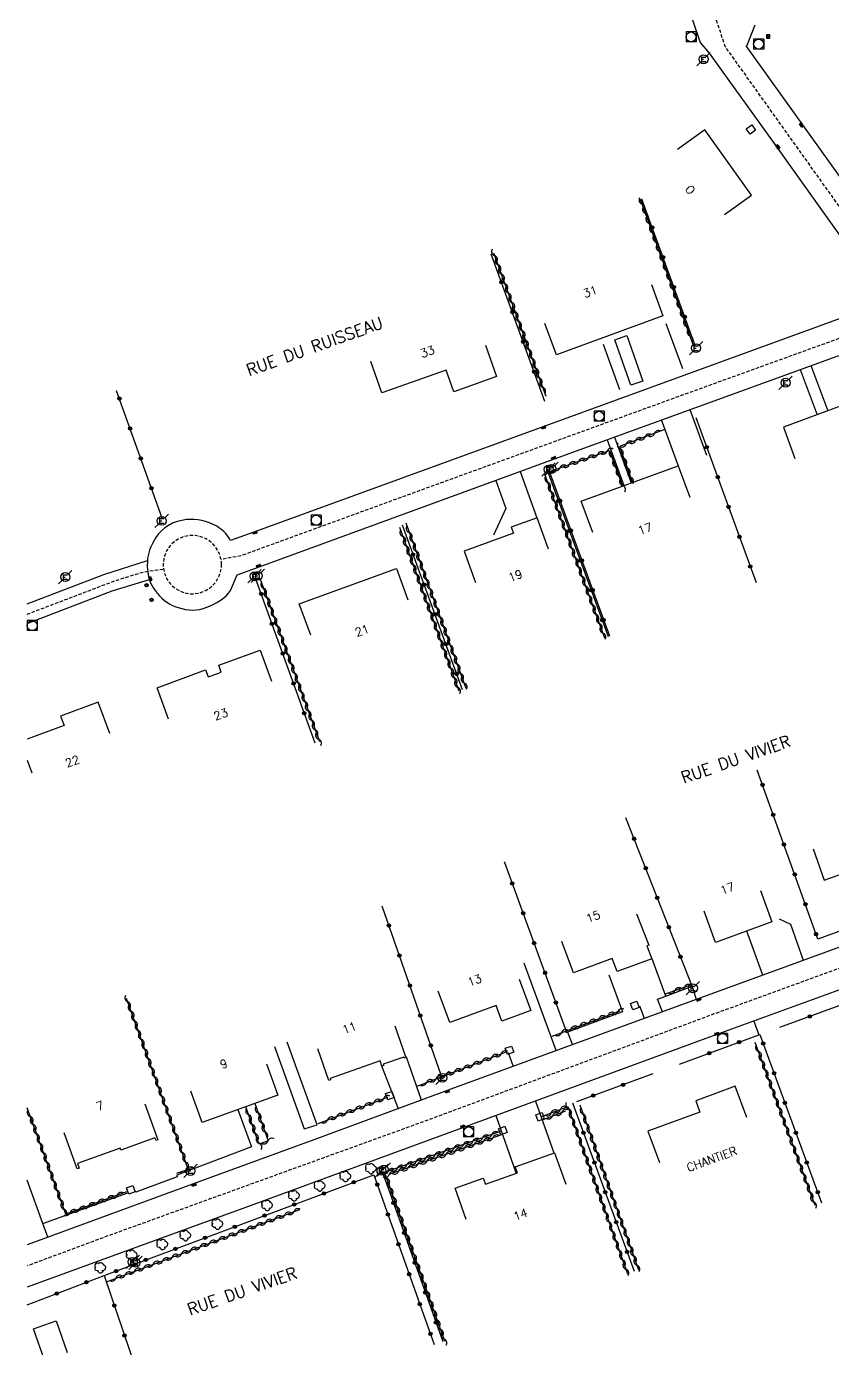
# Model space of a CAD drawing. Header units: millimetres. Extents: x 75999 to 76986, y 158000 to 158837.
# Drawn here: x 75999.9 to 76120.6, y 158438 to 158635.9 of the extents above; entities that cross this region are included whole.
import ezdxf
from ezdxf.enums import TextEntityAlignment as Align

# ---------------------------------------------------------------- set-up
doc = ezdxf.new("R2010")
doc.units = ezdxf.units.MM
doc.linetypes.add('DASHED', pattern=[0.75, 0.5, -0.25])
doc.layers.get('0').update_dxf_attribs({"linetype": 'CONTINUOUS'})
for name, color, linetype in [('W0001', 6, 'DASHED'), ('W0008', 7, 'CONTINUOUS'), ('W0100', 7, 'CONTINUOUS'), ('W0112', 1, 'DASHED'), ('W0300', 7, 'CONTINUOUS'), ('W0310', 3, 'CONTINUOUS'), ('W0322', 7, 'CONTINUOUS'), ('W0330', 7, 'CONTINUOUS'), ('W0400', 7, 'CONTINUOUS'), ('W0420', 7, 'CONTINUOUS'), ('W0471', 7, 'CONTINUOUS'), ('W0989', 7, 'CONTINUOUS'), ('W0991', 7, 'CONTINUOUS')]:
    doc.layers.add(name, color=color, linetype=linetype)
doc.styles.get("Standard").update_dxf_attribs({"font": 'romans.shx', "width": 0.85})

# ---------------------------------------------------------------- blocks, each defined once
blk = doc.blocks.new('T420')
for p, q in [((0.75, 0.75), (-0.75, 0.75)), ((-0.75, 0.75), (-0.75, -0.75)), ((0.75, 0.75), (0.75, -0.75)), ((0.75, -0.75), (-0.75, -0.75))]:
    blk.add_line(p, q)
blk.add_ellipse((0, 0), major_axis=(-0.53, 0.53), ratio=1, start_param=3.926991, end_param=10.210176)
blk = doc.blocks.new('T300')
for p, q in [((-0.8, 0.51), (-0.86, 0.34)), ((-0.86, 0.34), (-0.86, 0.17)), ((-0.86, 0.17), (-0.74, 0.06)), ((-0.69, 0.63), (-0.8, 0.51)), ((-0.8, -0.06), (-0.74, 0.06)), ((-0.74, 0.06), (-0.69, 0.11)), ((-0.57, 0.69), (-0.69, 0.63)), ((-0.46, 0.69), (-0.57, 0.69)), ((-0.29, 0.63), (-0.46, 0.69)), ((-0.29, 0.63), (-0.17, 0.74)), ((-0.23, 0.57), (-0.29, 0.63)), ((-0.17, 0.74), (-0.06, 0.8)), ((-0.06, 0.8), (0.06, 0.8)), ((0.06, 0.8), (0.23, 0.74)), ((0.23, 0.74), (0.34, 0.63)), ((0.34, 0.63), (0.4, 0.51)), ((0.46, 0.46), (0.34, 0.46)), ((0.4, 0.51), (0.4, 0.46)), ((0.57, 0.4), (0.46, 0.46)), ((0.57, 0.4), (0.69, 0.29)), ((0.69, 0.29), (0.74, 0.17)), ((0.74, 0.06), (0.69, -0.17)), ((0.74, 0.17), (0.74, 0.06)), ((-0.8, -0.17), (-0.8, -0.06)), ((-0.8, -0.23), (-0.8, -0.17)), ((-0.74, -0.34), (-0.8, -0.23)), ((-0.69, -0.4), (-0.74, -0.34)), ((-0.51, -0.46), (-0.69, -0.4)), ((-0.4, -0.46), (-0.51, -0.46)), ((-0.4, -0.46), (-0.34, -0.46)), ((-0.34, -0.46), (-0.34, -0.4)), ((-0.34, -0.51), (-0.34, -0.46)), ((-0.29, -0.63), (-0.34, -0.51)), ((-0.17, -0.74), (-0.29, -0.63)), ((-0.06, -0.8), (-0.17, -0.74)), ((0.06, -0.8), (-0.06, -0.8)), ((0.17, -0.74), (0.06, -0.8)), ((0.23, -0.69), (0.17, -0.74)), ((0.29, -0.46), (0.23, -0.46)), ((0.29, -0.63), (0.23, -0.69)), ((0.46, -0.4), (0.29, -0.46)), ((0.34, -0.51), (0.29, -0.63)), ((0.34, -0.51), (0.34, -0.46)), ((0.57, -0.34), (0.46, -0.4)), ((0.63, -0.29), (0.57, -0.34)), ((0.69, -0.17), (0.63, -0.29))]:
    blk.add_line(p, q)
blk = doc.blocks.new('T400')
for p, q in [((-0.15, 0.3), (0.15, 0.3)), ((-0.15, -0.25), (-0.15, 0.3)), ((-0.15, 0.15), (0.15, 0.15)), ((-0.15, 0), (0.15, 0)), ((0.15, 0.3), (0.15, -0.25)), ((-0.15, -0.15), (0.15, -0.15)), ((-0.15, -0.25), (-0.15, -0.3)), ((-0.15, -0.3), (0.15, -0.3)), ((0.15, -0.3), (0.15, -0.25))]:
    blk.add_line(p, q)
blk = doc.blocks.new('T471')
for p, q in [((-0.333334, 0.333334), (-0.333334, -0.333334)), ((-0.333334, 0.333334), (0.333334, 0.333334)), ((-0.333334, 0), (0, 0)), ((0.500001, 0.500001), (1.000002, 1.000002)), ((-0.500001, -0.500001), (-1.000002, -1.000002)), ((-0.333334, -0.333334), (0.333334, -0.333334))]:
    blk.add_line(p, q)
blk.add_ellipse((0, 0), major_axis=(0.471405, 0.471405), ratio=1, start_param=5.4977871438, end_param=11.780972451)
blk = doc.blocks.new('t112o')
at = {"color": 0, "linetype": 'Continuous'}
for p, q in [((-0.5, 0.5), (0.5, 0.5)), ((-0.5, -0.5), (-0.5, 0.5)), ((0.5, 0.5), (0.5, -0.5)), ((0.5, -0.5), (-0.5, -0.5))]:
    blk.add_line(p, q, dxfattribs=at)
blk = doc.blocks.new('t330o')
at = {"color": 0, "linetype": 'Continuous'}
for p, q in [((0.25, -0.25), (-0.25, 0.25)), ((-0.25, -0.25), (0.25, 0.25)), ((-0.25, 0.25), (-0.25, -0.25)), ((0.25, 0.25), (-0.25, 0.25)), ((0.25, -0.25), (0.25, 0.25)), ((-0.25, -0.25), (0.25, -0.25)), ((-0.25, -0.25), (-0.25, -0.25))]:
    blk.add_line(p, q, dxfattribs=at)
blk = doc.blocks.new('t322o')
at = {"color": 0, "linetype": 'Continuous'}
for radius in [0.25, 0.15]:
    blk.add_circle((0, 0), radius, dxfattribs=at)
blk = doc.blocks.new('t310o')
at = {"color": 0, "linetype": 'Continuous'}
for centre, start, end in [((-0.5, 0.38), 216.8699, 323.1304), ((0.5, -0.37), 36.8699, 143.1303)]:
    blk.add_arc(centre, 0.625, start, end, dxfattribs=at)

msp = doc.modelspace()

# ---------------------------------------------------------------- linework, layer by layer
at = {"layer": 'W0001', "flags": 128}
for points in [[(76528.44, 158169.5), (76523.89, 158189.99), (76523.26, 158195.02), (76522.3, 158199.46), (76521.45, 158202.2), (76520.42, 158205.21), (76519.16, 158208.08), (76517.81, 158210.69), (76515.97, 158213.38), (76513.27, 158216.53), (76506.66, 158222.95), (76493.11, 158235.84), (76484.21, 158244.65), (76472.57, 158255.47), (76457.85, 158268.76), (76444.45, 158280.8), (76439.51, 158284.89), (76436.05, 158287.4), (76431.82, 158289.47), (76428.05, 158290.91), (76424.41, 158292.08), (76420.14, 158292.84), (76416.23, 158293.33), (76412.9, 158293.65), (76409.84, 158293.69), (76405.93, 158293.29), (76402.07, 158292.66), (76396.67, 158291.22), (76388.61, 158288.9), (76380.64, 158286.43), (76371.46, 158283.59), (76363.81, 158281.5), (76356.03, 158279.59), (76349.09, 158278.14), (76342.56, 158276.89), (76335.48, 158275.72), (76327.75, 158274.65), (76322.55, 158274.09), (76318.54, 158273.99), (76314.81, 158274.37), (76310.85, 158275.16), (76307.36, 158276.51), (76303.68, 158278.79), (76300.32, 158281.82), (76297.57, 158284.89), (76295.15, 158288.43), (76292.82, 158292.02), (76290.21, 158296.95), (76282.59, 158311.01), (76274.21, 158327.35), (76261.8, 158351.28), (76251.35, 158371.95), (76249.25, 158375.96), (76247.3, 158379.5), (76245.15, 158382.62), (76242.59, 158386.21), (76239.75, 158389.74), (76236.76, 158393.01), (76222.85, 158406.08), (76223.71, 158410.22), (76224.72, 158414.27), (76229.19, 158424.11), (76235.25, 158438.15), (76237.86, 158444.82), (76236.01, 158450.04), (76232.69, 158454.96), (76227.26, 158462.45), (76215.68, 158478.79), (76193.57, 158509.78), (76175.93, 158534.62), (76173.11, 158537.44), (76170.83, 158540.13), (76166.92, 158545.6), (76133.83, 158591.92), (76104.56, 158632.94), (76098.5, 158651.21), (76088.8, 158680.02)], [(76132.86, 158593.27), (76097.76, 158580.58), (76060.43, 158567.02), (76032, 158556.66), (76029.04, 158556.13)], [(76000, 158547.92), (76012.97, 158552.87), (76017.44, 158554.26), (76020.43, 158554.7)], [(76185.55, 158521.07), (76176.11, 158514.76), (76157.29, 158507.89), (76102.78, 158488.01), (76059.53, 158471.98), (76012.21, 158454.86), (76000, 158450.33)]]:
    msp.add_lwpolyline(points, dxfattribs=at)
msp.add_lwpolyline([(76029.11, 158555.35), (76029.09, 158555.78), (76029.03, 158556.2), (76028.92, 158556.62), (76028.78, 158557.02), (76028.59, 158557.41), (76028.37, 158557.77), (76028.12, 158558.12), (76027.83, 158558.44), (76027.51, 158558.72), (76027.17, 158558.98), (76026.8, 158559.2), (76026.41, 158559.38), (76026.01, 158559.53), (76025.6, 158559.63), (76025.17, 158559.69), (76024.74, 158559.71), (76024.32, 158559.69), (76023.89, 158559.63), (76023.48, 158559.53), (76023.07, 158559.38), (76022.69, 158559.2), (76022.32, 158558.98), (76021.97, 158558.72), (76021.66, 158558.44), (76021.37, 158558.12), (76021.11, 158557.77), (76020.89, 158557.41), (76020.71, 158557.02), (76020.57, 158556.62), (76020.46, 158556.2), (76020.4, 158555.78), (76020.38, 158555.35), (76020.4, 158554.92), (76020.46, 158554.5), (76020.57, 158554.08), (76020.71, 158553.68), (76020.89, 158553.29), (76021.11, 158552.92), (76021.37, 158552.58), (76021.66, 158552.26), (76021.97, 158551.97), (76022.32, 158551.72), (76022.69, 158551.5), (76023.07, 158551.32), (76023.48, 158551.17), (76023.89, 158551.07), (76024.32, 158551), (76024.74, 158550.98), (76025.17, 158551), (76025.6, 158551.07), (76026.01, 158551.17), (76026.41, 158551.32), (76026.8, 158551.5), (76027.17, 158551.72), (76027.51, 158551.97), (76027.83, 158552.26), (76028.12, 158552.58), (76028.37, 158552.92), (76028.59, 158553.29), (76028.78, 158553.68), (76028.92, 158554.08), (76029.03, 158554.5), (76029.09, 158554.92), (76029.11, 158555.35)], close=True, dxfattribs=at)
at = {"layer": 'W0008', "flags": 128}
for points in [[(76095.78, 158648.46), (76100.8, 158633.55), (76102.17, 158631.95), (76111.64, 158618.75), (76128.79, 158594.75), (76078.07, 158576.29), (76078.07, 158576.29), (76034.51, 158560.41), (76030.48, 158558.98), (76030.25, 158559.33), (76030, 158559.67), (76029.74, 158559.99), (76029.45, 158560.29), (76029.21, 158560.52), (76028.95, 158560.73), (76028.68, 158560.93), (76028.4, 158561.1), (76027.86, 158561.37), (76027.31, 158561.61), (76026.73, 158561.8), (76026.15, 158561.95), (76025.58, 158562.05), (76025.01, 158562.11), (76024.44, 158562.12), (76023.87, 158562.08), (76023.16, 158561.97), (76022.46, 158561.79), (76021.79, 158561.53), (76021.15, 158561.2), (76020.61, 158560.85), (76020.11, 158560.43), (76019.67, 158559.95), (76019.29, 158559.43), (76019.01, 158558.97), (76018.76, 158558.49), (76018.53, 158558), (76018.33, 158557.5), (76018.21, 158557.11), (76018.11, 158556.72), (76018.05, 158556.32), (76018.01, 158555.91), (76018, 158555.09), (76018.07, 158554.27), (76018.19, 158553.58), (76018.39, 158552.91), (76018.54, 158552.53), (76018.72, 158552.16), (76018.92, 158551.81), (76019.16, 158551.47), (76019.48, 158551.07), (76019.82, 158550.69), (76020.19, 158550.32), (76020.57, 158549.98), (76020.93, 158549.72), (76021.3, 158549.48), (76021.69, 158549.27), (76022.1, 158549.09), (76022.63, 158548.91), (76023.16, 158548.76), (76023.71, 158548.65), (76024.26, 158548.57), (76024.8, 158548.55), (76025.33, 158548.57), (76025.85, 158548.65), (76026.37, 158548.78), (76027.07, 158549.02), (76027.76, 158549.32), (76028.42, 158549.66), (76029.06, 158550.05), (76029.46, 158550.35), (76029.84, 158550.7), (76030.17, 158551.08), (76030.46, 158551.49), (76031.44, 158553.83), (76036, 158555.47), (76079.53, 158571.37), (76131.89, 158590.42)], [(76107.66, 158633.04), (76116.63, 158620.53), (76133.99, 158596.27), (76151.88, 158571.23), (76167.15, 158549.83), (76172.92, 158541.77), (76173.5, 158541), (76173.99, 158540.39), (76174.42, 158539.9), (76174.98, 158539.35), (76175.59, 158538.78), (76175.83, 158538.56), (76178.39, 158536.34), (76192.23, 158517.03), (76216.38, 158483.17)], [(76095.69, 158591.46), (76098.14, 158584.73)], [(76086.29, 158588.38), (76088.71, 158581.59)], [(76115.8, 158584.57), (76118.31, 158577.77)], [(76117.4, 158585.16), (76119.91, 158578.36)], [(76099.28, 158578.56), (76101.78, 158571.72)], [(76094.99, 158577.06), (76097.51, 158570.16)], [(76086.89, 158574.05), (76089.39, 158567.19)], [(76087.96, 158574.44), (76090.47, 158567.58)], [(76070.21, 158567.94), (76071.72, 158563.75), (76069.86, 158559.74)], [(76073.83, 158569.29), (76076.36, 158562.34)], [(76000, 158549.48), (76011.5, 158553.88), (76018.02, 158555.94)], [(76000, 158546.54), (76012.72, 158551.4), (76018.34, 158553.1)], [(76133.87, 158502.52), (76100.2, 158490.24), (76064.41, 158477.13), (76043.51, 158469.4), (76026.25, 158463.1), (76000, 158453.51)], [(76112.65, 158502.32), (76114.33, 158501.51), (76116.25, 158496.09)], [(76110.21, 158493.89), (76107.79, 158500.48)], [(76079.26, 158482.57), (76074.45, 158495.67)], [(76095.67, 158490.74), (76093.61, 158496.33)], [(76127.46, 158493.75), (76101.67, 158484.36), (76064.28, 158470.68), (76033.38, 158459.34), (76001.52, 158447.7), (76000, 158447.13)], [(76087.12, 158493.94), (76089.17, 158488.39), (76080.95, 158485.33), (76081.67, 158483.42)], [(76095.16, 158488.37), (76094.41, 158490.28), (76095.67, 158490.74), (76099.6, 158492.2), (76100.2, 158490.24)], [(76091.72, 158489.3), (76092.44, 158487.44)], [(76108.87, 158486.98), (76109.62, 158484.94)], [(76037.05, 158483.17), (76041.51, 158470.86), (76043.43, 158471.47), (76038.94, 158483.85)], [(76059.06, 158475.16), (76056.81, 158481.58)], [(76072.06, 158482.28), (76072.79, 158480.2)], [(76055.6, 158473.87), (76053.15, 158480.23)], [(76076.14, 158475.02), (76078.91, 158467.25)], [(76031.56, 158473.73), (76033.58, 158468.18), (76022.4, 158463.91), (76022.46, 158463.66), (76016.28, 158461.36), (76016.15, 158461.64)], [(76070.18, 158472.83), (76073.25, 158464.19)], [(76002.37, 158456.68), (76000, 158463.17)], [(76003.1, 158454.63), (76002.37, 158456.68), (76015.09, 158461.25)]]:
    msp.add_lwpolyline(points, dxfattribs=at)
msp.add_lwpolyline([(76107.75, 158632.9), (76109.06, 158636.17, -0.033223)], format="xyb", dxfattribs=at)
msp.add_lwpolyline([(76089.83, 158589.64), (76092.24, 158582.84), (76090.42, 158582.2), (76088.01, 158589)], close=True, dxfattribs=at)
at = {"layer": 'W0100', "flags": 128}
for points in [[(76104.44, 158607.76), (76108.5, 158610.68), (76101.49, 158620.44), (76097.43, 158617.53)], [(76093.52, 158597.29), (76095.23, 158592.59), (76079.28, 158586.77), (76077.56, 158591.47)], [(76068.64, 158588.22), (76070.32, 158583.52), (76063.92, 158581.23), (76062.76, 158584.49), (76053.15, 158581.05), (76051.46, 158585.76)], [(76127.52, 158571.98), (76132.22, 158573.71), (76129.23, 158581.8), (76113.27, 158575.91), (76115, 158571.22)], [(76084.71, 158560.16), (76082.99, 158564.85), (76097.53, 158570.16), (76099.24, 158565.47)], [(76078.09, 158557.65), (76076.38, 158562.35), (76072.52, 158560.94), (76072.52, 158560.94), (76072.84, 158560.05), (76065.44, 158557.35), (76067.15, 158552.65)], [(76042.47, 158544.79), (76040.76, 158549.49), (76055.32, 158554.78), (76057.03, 158550.08)], [(76021.19, 158532.21), (76019.47, 158536.9), (76026.73, 158539.57), (76027.11, 158538.52), (76028.54, 158539.04), (76029.08, 158539.24), (76028.69, 158540.28), (76034.89, 158542.56), (76036.62, 158537.87)], [(76012.37, 158530.05), (76010.64, 158534.75), (76005.02, 158532.67), (76005.54, 158531.27), (76000, 158529.22)], [(76000, 158526.06), (76000.71, 158524.15)], [(76117.71, 158512.79), (76119.4, 158508.09), (76123.81, 158509.67), (76130.68, 158512.14), (76128.99, 158516.84)], [(76109.83, 158506.56), (76111.55, 158501.86), (76103.11, 158498.77), (76101.39, 158503.46)], [(76091.27, 158503.03), (76093.1, 158498.37), (76092.82, 158498.26), (76093.56, 158496.31), (76088.39, 158494.4), (76087.64, 158496.36), (76081.83, 158494.23), (76080.11, 158498.92)], [(76073.7, 158493.27), (76075.43, 158488.57), (76071.12, 158486.99), (76070.25, 158489.33), (76063.31, 158486.77), (76061.58, 158491.47)], [(76055.07, 158486.27), (76056.72, 158481.55), (76056.45, 158481.46), (76056.45, 158481.46), (76056.4, 158481.58), (76053.35, 158480.52), (76053.35, 158480.52), (76053.42, 158480.32), (76053.15, 158480.23), (76053.15, 158480.23), (76052.87, 158481.03), (76045.38, 158478.41), (76045.46, 158478.2), (76045.46, 158478.2), (76045.18, 158478.11), (76043.53, 158482.83)], [(76035.83, 158480.6), (76037.53, 158475.9), (76026.22, 158471.79), (76024.52, 158476.49)], [(76107.78, 158472.54), (76106.06, 158477.24), (76100.14, 158475.07), (76100.14, 158475.07), (76100.76, 158473.37), (76092.98, 158470.52), (76094.7, 158465.83)], [(76017.63, 158474.62), (76019.59, 158469.23), (76019.31, 158469.12), (76019.14, 158469.53), (76014.01, 158467.68), (76013.91, 158467.96), (76013.91, 158467.96), (76007.55, 158465.66), (76007.8, 158464.96), (76007.79, 158464.95), (76007.5, 158464.85), (76005.55, 158470.25)], [(76065.78, 158457.27), (76064.1, 158461.98), (76068.31, 158463.48), (76068.31, 158463.48), (76068.64, 158462.55), (76073.45, 158464.26), (76073.1, 158465.18), (76078.99, 158467.28), (76080.67, 158462.57)], [(76002.58, 158436.2), (76000.96, 158440.93), (76004.37, 158442.09), (76005.98, 158437.36)]]:
    msp.add_lwpolyline(points, dxfattribs=at)
at = {"layer": 'W0310', "flags": 128}
for points in [[(76099.81, 158588.18), (76091.85, 158610.01)], [(76077.73, 158580.51), (76069.9, 158602)], [(76095.35, 158575.51), (76088.71, 158573.03), (76090.67, 158567.66)], [(76078.38, 158569.32), (76087.24, 158572.45), (76089.19, 158567.12)], [(76077.46, 158569.06), (76086.48, 158544.38)], [(76055.75, 158560.96), (76064.67, 158536.46)], [(76056.71, 158561.58), (76065.73, 158536.84)], [(76034.92, 158553.18), (76043.77, 158528.85)], [(76095.62, 158491.06), (76099.43, 158492.4)], [(76022.4, 158464.21), (76024.14, 158464.8), (76014.89, 158490.36)], [(76078.62, 158484.74), (76088.81, 158488.52)], [(76109.02, 158483.86), (76117.97, 158459.42)], [(76058.41, 158477.25), (76071.88, 158482.42)], [(76043.58, 158471.65), (76054.01, 158475.61)], [(76014.88, 158461.43), (76005.77, 158458.07), (76000, 158474.01)], [(76034.08, 158474.64), (76036.11, 158469.05), (76034.77, 158468.58), (76032.75, 158474.16)], [(76077.11, 158472.71), (76080.98, 158474.2), (76089.91, 158449.15)], [(76077.29, 158472.25), (76080.69, 158473.55)], [(76082.76, 158474.45), (76091.56, 158449.76)], [(76071.02, 158470.5), (76053.54, 158464.31), (76062.51, 158439.12)], [(76071.19, 158470.03), (76054.18, 158464.01), (76054.18, 158464.01)], [(76011.87, 158447.96), (76040.86, 158458.78)]]:
    msp.add_lwpolyline(points, dxfattribs=at)
at = {"layer": 'W0322', "flags": 128}
for points in [[(76100.13, 158587.99), (76092.07, 158610.09)], [(76077.56, 158579.77), (76069.51, 158601.86)], [(76020.22, 158562.32), (76013.4, 158581.39)], [(76100.17, 158577.38), (76109.2, 158552.65)], [(76077.96, 158569.35), (76087.01, 158544.58)], [(76078.2, 158569.36), (76087.22, 158544.66)], [(76056.19, 158561.3), (76065.17, 158536.64)], [(76043.13, 158528.62), (76034.2, 158553.34)], [(76124.76, 158506.94), (76126.35, 158502.15), (76118.44, 158499.27), (76109.36, 158524.56)], [(76099.6, 158492.2), (76089.68, 158517.44)], [(76080.84, 158485.3), (76071.48, 158510.85)], [(76062.03, 158478.87), (76053.17, 158504.22)], [(76112.76, 158486.07), (76128.48, 158491.8), (76137.63, 158466.62)], [(76097.73, 158480.54), (76109.76, 158484.99), (76118.98, 158459.8)], [(76093.73, 158479.09), (76082.29, 158474.91)], [(76081.7, 158474.74), (76090.91, 158449.56)], [(76000, 158444.5), (76011.52, 158448.89), (76051.92, 158463.97), (76060.97, 158438.56)], [(76053.27, 158464.24), (76062.24, 158439.02)], [(76011.52, 158448.89), (76020.14, 158423.61)]]:
    msp.add_lwpolyline(points, dxfattribs=at)

# ---------------------------------------------------------------- block references
at = {"layer": 'W0112'}
for p, rotation in [((76108.42, 158620.52), 126.1009920877246), ((76091.02, 158489.31), 20.5379075260802), ((76072.26, 158482.62), 19.7856872241819), ((76054.32, 158475.83), 19.47405077071248), ((76076.82, 158472.64), 199.900668010321), ((76071.25, 158470.6), 202.0117605313735), ((76015.52, 158461.72), 19.94548337290238)]:
    msp.add_blockref('t112o', p, dxfattribs=dict(at, rotation=rotation))
at = {"layer": 'W0300'}
for p in [(76051.52, 158464.89), (76043.85, 158462.29), (76047.68, 158463.71), (76040, 158460.82), (76035.98, 158459.38), (76028.53, 158456.56), (76023.72, 158454.86), (76020.28, 158453.54), (76015.7, 158451.92), (76010.98, 158450.04)]:
    msp.add_blockref('T300', p, dxfattribs=at)
at = {"layer": 'W0310'}
for p, rotation in [((76092.1, 158609.32), 110.0370873517048), ((76092.62, 158607.91), 110.0370873517048), ((76093.13, 158606.5), 110.0370873517048), ((76093.64, 158605.09), 110.0370873517048), ((76094.16, 158603.68), 110.0370873517048), ((76070.02, 158601.65), 110.0370873517044), ((76094.67, 158602.27), 110.0370873517048), ((76095.19, 158600.86), 110.0370873517048), ((76070.54, 158600.24), 110.0370873517044), ((76071.05, 158598.83), 110.0370873517044), ((76095.7, 158599.45), 110.0370873517048), ((76071.57, 158597.42), 110.0370873517044), ((76096.21, 158598.04), 110.0370873517048), ((76096.73, 158596.63), 110.0370873517048), ((76072.08, 158596.02), 110.0370873517044), ((76072.59, 158594.61), 110.0370873517044), ((76097.24, 158595.22), 110.0370873517048), ((76073.11, 158593.2), 110.0370873517044), ((76097.76, 158593.82), 110.0370873517048), ((76073.62, 158591.79), 110.0370873517044), ((76098.27, 158592.41), 110.0370873517048), ((76098.78, 158591), 110.0370873517048), ((76074.14, 158590.38), 110.0370873517044), ((76074.65, 158588.97), 110.0370873517044), ((76099.3, 158589.59), 110.0370873517048), ((76075.16, 158587.56), 110.0370873517044), ((76075.68, 158586.15), 110.0370873517044), ((76076.19, 158584.74), 110.0370873517044), ((76076.71, 158583.33), 110.0370873517044), ((76077.22, 158581.92), 110.0370873517044), ((76089.73, 158573.41), 200.4511604334748), ((76091.14, 158573.94), 200.4511604334748), ((76092.54, 158574.46), 200.4511604334748), ((76093.95, 158574.98), 200.4511604334748), ((76084.04, 158571.32), 19.44723000283447), ((76085.45, 158571.82), 19.44723000283447), ((76086.86, 158572.32), 19.44723000283447), ((76087.62, 158571.41), 290.0738867751608), ((76088.85, 158572.65), 290.0738867751871), ((76089.37, 158571.24), 290.0738867751871), ((76079.79, 158569.82), 19.44723000283447), ((76081.21, 158570.32), 19.44723000283447), ((76082.62, 158570.82), 19.44723000283447), ((76088.13, 158570), 290.0738867751608), ((76089.88, 158569.83), 290.0738867751871), ((76077.97, 158567.65), 290.0738867752083), ((76088.65, 158568.59), 290.0738867751608), ((76089.16, 158567.18), 290.0738867751608), ((76090.4, 158568.42), 290.0738867751871), ((76078.49, 158566.24), 290.0738867752083), ((76079, 158564.83), 290.0738867752083), ((76079.52, 158563.42), 290.0738867752083), ((76080.03, 158562.02), 290.0738867752083), ((76056.26, 158559.55), 290.0152401642446), ((76057.23, 158560.17), 290.015240164238), ((76080.55, 158560.61), 290.0738867752083), ((76081.06, 158559.2), 290.0738867752083), ((76056.77, 158558.14), 290.0152401642446), ((76057.74, 158558.76), 290.015240164238), ((76058.25, 158557.35), 290.015240164238), ((76081.58, 158557.79), 290.0738867752083), ((76057.29, 158556.73), 290.0152401642446), ((76057.8, 158555.32), 290.0152401642446), ((76058.77, 158555.94), 290.015240164238), ((76082.09, 158556.38), 290.0738867752083), ((76082.61, 158554.97), 290.0738867752083), ((76058.31, 158553.91), 290.0152401642446), ((76059.28, 158554.53), 290.015240164238), ((76059.79, 158553.12), 290.015240164238), ((76083.12, 158553.56), 290.0738867752083), ((76035.43, 158551.77), 289.9838062891511), ((76058.83, 158552.5), 290.0152401642446), ((76059.34, 158551.09), 290.0152401642446), ((76060.31, 158551.71), 290.015240164238), ((76083.64, 158552.15), 290.0738867752083), ((76035.95, 158550.36), 289.9838062891511), ((76059.85, 158549.69), 290.0152401642446), ((76060.82, 158550.3), 290.015240164238), ((76084.15, 158550.74), 290.0738867752083), ((76084.67, 158549.34), 290.0738867752083), ((76036.46, 158548.95), 289.9838062891511), ((76036.97, 158547.54), 289.9838062891511), ((76060.37, 158548.28), 290.0152401642446), ((76061.33, 158548.9), 290.015240164238), ((76061.85, 158547.49), 290.015240164238), ((76085.18, 158547.93), 290.0738867752083), ((76037.48, 158546.13), 289.9838062891511), ((76060.88, 158546.87), 290.0152401642446), ((76061.39, 158545.46), 290.0152401642446), ((76062.36, 158546.08), 290.015240164238), ((76085.7, 158546.52), 290.0738867752083), ((76086.21, 158545.11), 290.0738867752083), ((76038, 158544.72), 289.9838062891511), ((76038.51, 158543.31), 289.9838062891511), ((76061.91, 158544.05), 290.0152401642446), ((76062.87, 158544.67), 290.015240164238), ((76063.39, 158543.26), 290.015240164238), ((76039.02, 158541.9), 289.9838062891511), ((76062.42, 158542.64), 290.0152401642446), ((76062.93, 158541.23), 290.0152401642446), ((76063.9, 158541.85), 290.015240164238), ((76039.54, 158540.49), 289.9838062891511), ((76063.45, 158539.82), 290.0152401642446), ((76064.41, 158540.44), 290.015240164238), ((76040.05, 158539.08), 289.9838062891511), ((76040.56, 158537.67), 289.9838062891511), ((76063.96, 158538.41), 290.0152401642446), ((76064.93, 158539.03), 290.015240164238), ((76065.44, 158537.62), 290.015240164238), ((76041.07, 158536.26), 289.9838062891511), ((76064.47, 158537), 290.0152401642446), ((76041.59, 158534.85), 289.9838062891511), ((76042.1, 158533.44), 289.9838062891511), ((76042.61, 158532.03), 289.9838062891511), ((76043.12, 158530.62), 289.9838062891511), ((76043.64, 158529.21), 289.9838062891511), ((76015.07, 158489.87), 109.9003617410583), ((76097.03, 158491.55), 19.3184938401537), ((76098.45, 158492.05), 19.3184938401537), ((76015.58, 158488.45), 109.9003617410583), ((76088.46, 158488.4), 20.36494361667812), ((76016.09, 158487.04), 109.9003617410583), ((76082.84, 158486.31), 20.36494361667812), ((76084.24, 158486.83), 20.36494361667812), ((76085.65, 158487.35), 20.36494361667812), ((76087.06, 158487.87), 20.36494361667812), ((76016.6, 158485.63), 109.9003617410583), ((76017.11, 158484.22), 109.9003617410583), ((76080.03, 158485.26), 20.36494361667812), ((76081.43, 158485.79), 20.36494361667812), ((76017.62, 158482.81), 109.9003617410583), ((76109.54, 158482.45), 290.107818300635), ((76018.13, 158481.4), 109.9003617410583), ((76018.64, 158479.99), 109.9003617410583), ((76066.81, 158480.47), 21.0125165592577), ((76068.21, 158481.01), 21.0125165592577), ((76069.61, 158481.55), 21.0125165592577), ((76071.01, 158482.09), 21.0125165592577), ((76110.05, 158481.04), 290.107818300635), ((76019.16, 158478.58), 109.9003617410583), ((76061.21, 158478.32), 21.0125165592577), ((76062.61, 158478.86), 21.0125165592577), ((76064.01, 158479.4), 21.0125165592577), ((76065.41, 158479.93), 21.0125165592577), ((76110.57, 158479.63), 290.107818300635), ((76111.08, 158478.23), 290.107818300635), ((76019.67, 158477.17), 109.9003617410583), ((76059.81, 158477.78), 21.0125165592577), ((76111.6, 158476.82), 290.107818300635), ((76020.18, 158475.76), 109.9003617410583), ((76020.69, 158474.35), 109.9003617410583), ((76050.59, 158474.31), 20.76820224414861), ((76051.99, 158474.84), 20.76820224414861), ((76053.4, 158475.38), 20.76820224414861), ((76081.1, 158473.87), 289.6083563451137), ((76112.12, 158475.41), 290.107818300635), ((76112.63, 158474), 290.107818300635), ((76000.47, 158472.72), 109.9003617410528), ((76021.2, 158472.94), 109.9003617410583), ((76033.19, 158472.94), 109.936048722898), ((76034.59, 158473.23), 289.9360487228635), ((76035.1, 158471.82), 289.9360487228635), ((76046.38, 158472.72), 20.76820224414861), ((76047.79, 158473.25), 20.76820224414861), ((76049.19, 158473.78), 20.76820224414861), ((76078.51, 158473.25), 20.9357739356195), ((76078.69, 158472.78), 20.93577393558834), ((76079.91, 158473.79), 20.9357739356195), ((76080.09, 158473.32), 20.93577393558834), ((76081.6, 158472.46), 289.6083563451137), ((76083.26, 158473.04), 289.6083563451124), ((76113.15, 158472.59), 290.107818300635), ((76000.9, 158471.52), 109.9003617410528), ((76001.41, 158470.1), 109.9003617410528), ((76021.71, 158471.53), 109.9003617410583), ((76022.22, 158470.12), 109.9003617410583), ((76033.7, 158471.53), 109.936048722898), ((76034.21, 158470.12), 109.936048722898), ((76035.61, 158470.41), 289.9360487228635), ((76044.98, 158472.18), 20.76820224414861), ((76082.11, 158471.04), 289.6083563451137), ((76083.76, 158471.63), 289.6083563451124), ((76084.27, 158470.22), 289.6083563451124), ((76113.66, 158471.18), 290.107818300635), ((76001.93, 158468.69), 109.9003617410528), ((76022.73, 158468.71), 109.9003617410583), ((76034.73, 158468.71), 109.936048722898), ((76036.06, 158469.03), 199.2738180388721), ((76065.36, 158468.5), 199.4911947881416), ((76066.78, 158469), 199.4911947881416), ((76066.94, 158468.53), 199.4911947881015), ((76068.19, 158469.5), 199.4911947881416), ((76068.36, 158469.03), 199.4911947881015), ((76069.6, 158470), 199.4911947881416), ((76069.77, 158469.53), 199.4911947881015), ((76082.61, 158469.63), 289.6083563451137), ((76083.11, 158468.22), 289.6083563451137), ((76084.77, 158468.8), 289.6083563451124), ((76114.18, 158469.77), 290.107818300635), ((76114.69, 158468.37), 290.107818300635), ((76002.44, 158467.28), 109.9003617410528), ((76002.95, 158465.87), 109.9003617410528), ((76023.24, 158467.3), 109.9003617410583), ((76023.75, 158465.89), 109.9003617410583), ((76059.71, 158466.49), 199.4911947881416), ((76061.12, 158466.99), 199.4911947881416), ((76061.29, 158466.52), 199.4911947881015), ((76062.53, 158467.49), 199.4911947881416), ((76062.7, 158467.02), 199.4911947881015), ((76063.95, 158468), 199.4911947881416), ((76064.12, 158467.52), 199.4911947881015), ((76065.53, 158468.02), 199.4911947881015), ((76083.62, 158466.81), 289.6083563451137), ((76085.27, 158467.39), 289.6083563451124), ((76085.78, 158465.98), 289.6083563451124), ((76115.21, 158466.96), 290.107818300635), ((76003.46, 158464.46), 109.9003617410528), ((76023.82, 158464.69), 18.5918030731392), ((76054.05, 158464.49), 199.4911947881416), ((76055.46, 158464.99), 199.4911947881416), ((76055.63, 158464.52), 199.4911947881015), ((76056.88, 158465.49), 199.4911947881416), ((76057.05, 158465.02), 199.4911947881015), ((76058.29, 158465.99), 199.4911947881416), ((76058.46, 158465.52), 199.4911947881015), ((76059.87, 158466.02), 199.4911947881015), ((76084.12, 158465.39), 289.6083563451137), ((76084.63, 158463.98), 289.6083563451137), ((76086.28, 158464.56), 289.6083563451124), ((76115.73, 158465.55), 290.107818300635), ((76116.24, 158464.14), 290.107818300635), ((76003.97, 158463.05), 109.9003617410528), ((76054.22, 158464.02), 199.4911947881015), ((76053.86, 158463.41), 289.6083563451245), ((76054.36, 158462), 289.6083563451245), ((76085.13, 158462.57), 289.6083563451137), ((76086.78, 158463.15), 289.6083563451124), ((76116.76, 158462.73), 290.107818300635), ((76004.48, 158461.64), 109.9003617410528), ((76004.99, 158460.23), 109.9003617410528), ((76012.06, 158460.4), 200.2516207631878), ((76013.47, 158460.91), 200.2516207631878), ((76054.87, 158460.58), 289.6083563451245), ((76085.63, 158461.15), 289.6083563451137), ((76087.29, 158461.74), 289.6083563451124), ((76087.79, 158460.32), 289.6083563451124), ((76117.27, 158461.32), 290.107818300635), ((76005.5, 158458.82), 109.9003617410528), ((76007.84, 158458.84), 200.2516207631878), ((76009.25, 158459.36), 200.2516207631878), ((76010.65, 158459.88), 200.2516207631878), ((76039.97, 158458.45), 20.46659953722548), ((76055.37, 158459.17), 289.6083563451245), ((76086.14, 158459.74), 289.6083563451137), ((76086.64, 158458.33), 289.6083563451137), ((76088.29, 158458.91), 289.6083563451124), ((76117.79, 158459.91), 290.107818300635), ((76006.43, 158458.32), 200.2516207631878), ((76035.76, 158456.87), 20.46659953722548), ((76037.16, 158457.4), 20.46659953722548), ((76038.57, 158457.92), 20.46659953722548), ((76055.87, 158457.76), 289.6083563451245), ((76056.38, 158456.34), 289.6083563451245), ((76087.14, 158456.91), 289.6083563451137), ((76088.8, 158457.5), 289.6083563451124), ((76089.3, 158456.09), 289.6083563451124), ((76030.14, 158454.77), 20.46659953722548), ((76031.54, 158455.3), 20.46659953722548), ((76032.95, 158455.82), 20.46659953722548), ((76034.35, 158456.35), 20.46659953722548), ((76056.88, 158454.93), 289.6083563451245), ((76087.65, 158455.5), 289.6083563451137), ((76088.15, 158454.09), 289.6083563451137), ((76089.8, 158454.67), 289.6083563451124), ((76024.52, 158452.68), 20.46659953722548), ((76025.92, 158453.2), 20.46659953722548), ((76027.33, 158453.72), 20.46659953722548), ((76028.73, 158454.25), 20.46659953722548), ((76057.38, 158453.52), 289.6083563451245), ((76057.89, 158452.1), 289.6083563451245), ((76088.65, 158452.67), 289.6083563451137), ((76090.31, 158453.26), 289.6083563451124), ((76018.89, 158450.58), 20.46659953722548), ((76020.3, 158451.1), 20.46659953722548), ((76021.71, 158451.63), 20.46659953722548), ((76023.11, 158452.15), 20.46659953722548), ((76058.39, 158450.69), 289.6083563451245), ((76089.16, 158451.26), 289.6083563451137), ((76090.81, 158451.85), 289.6083563451124), ((76091.31, 158450.43), 289.6083563451124), ((76014.68, 158449), 20.46659953722548), ((76016.08, 158449.53), 20.46659953722548), ((76017.49, 158450.05), 20.46659953722548), ((76058.89, 158449.28), 289.6083563451245), ((76089.66, 158449.85), 289.6083563451137), ((76013.27, 158448.48), 20.46659953722548), ((76059.4, 158447.87), 289.6083563451245), ((76059.9, 158446.45), 289.6083563451245), ((76060.4, 158445.04), 289.6083563451245), ((76060.91, 158443.63), 289.6083563451245), ((76061.41, 158442.21), 289.6083563451245), ((76061.92, 158440.8), 289.6083563451245), ((76062.42, 158439.39), 289.6083563451245)]:
    msp.add_blockref('t310o', p, dxfattribs=dict(at, rotation=rotation))
at = {"layer": 'W0322'}
for p, rotation in [((76093.62, 158605.84), 110.0370873517136), ((76095.25, 158601.38), 110.0370873517136), ((76071.05, 158597.62), 110.0370873517212), ((76096.88, 158596.92), 110.0370873517136), ((76072.68, 158593.16), 110.0370873517212), ((76098.5, 158592.46), 110.0370873517136), ((76074.31, 158588.69), 110.0370873517212), ((76075.94, 158584.23), 110.0370873517212), ((76013.82, 158580.21), 109.6799540579518), ((76015.42, 158575.74), 109.6799540579518), ((76101.8, 158572.92), 290.0738867751865), ((76017.02, 158571.26), 109.6799540579518), ((76103.43, 158568.45), 290.0738867751865), ((76018.62, 158566.79), 109.6799540579518), ((76079.59, 158564.89), 290.0738867751675), ((76079.83, 158564.9), 290.0738867751698), ((76105.06, 158563.99), 290.0738867751865), ((76081.22, 158560.43), 290.0738867751675), ((76081.46, 158560.44), 290.0738867751698), ((76106.69, 158559.53), 290.0738867751865), ((76057.81, 158556.84), 290.0152401642659), ((76082.85, 158555.97), 290.0738867751675), ((76083.09, 158555.98), 290.0738867751698), ((76108.32, 158555.07), 290.0738867751865), ((76017.88, 158552.25), 19.49465392631723), ((76059.44, 158552.37), 290.0152401642659), ((76018.65, 158550.07), 19.49465392633295), ((76035.06, 158550.96), 109.8567130446282), ((76084.48, 158551.5), 290.0738867751675), ((76084.72, 158551.52), 290.0738867751698), ((76061.07, 158547.91), 290.0152401642659), ((76036.67, 158546.49), 109.8567130446282), ((76086.11, 158547.04), 290.0738867751675), ((76086.35, 158547.06), 290.0738867751698), ((76038.29, 158542.02), 109.8567130446282), ((76062.69, 158543.45), 290.0152401642659), ((76064.32, 158538.98), 290.0152401642659), ((76039.9, 158537.55), 109.8567130446282), ((76041.51, 158533.09), 109.8567130446282), ((76110.15, 158522.36), 109.7509985378789), ((76111.76, 158517.89), 109.7509985378789), ((76090.91, 158514.3), 111.4665582800961), ((76113.36, 158513.42), 109.7509985378789), ((76092.65, 158509.88), 111.4665582800961), ((76114.97, 158508.95), 109.7509985378789), ((76072.67, 158507.6), 110.1279120034721), ((76094.38, 158505.46), 111.4665582800961), ((76116.57, 158504.48), 109.7509985378789), ((76074.31, 158503.14), 110.1279120034721), ((76054.19, 158501.29), 109.266983992559), ((76096.12, 158501.04), 111.4665582800961), ((76075.94, 158498.68), 110.1279120034721), ((76118.18, 158500.01), 109.7509985378789), ((76055.76, 158496.8), 109.266983992559), ((76097.86, 158496.62), 111.4665582800961), ((76057.33, 158492.32), 109.266983992559), ((76077.57, 158494.22), 110.1279120034721), ((76079.21, 158489.76), 110.1279120034721), ((76058.89, 158487.83), 109.266983992559), ((76117.22, 158487.7), 20.02378667973672), ((76060.46, 158483.35), 109.266983992559), ((76106.64, 158483.84), 20.27632147684006), ((76110.25, 158483.65), 290.1078183006526), ((76102.18, 158482.19), 20.27632147684006), ((76111.88, 158479.19), 290.1078183006526), ((76089.26, 158477.46), 200.0762041057279), ((76084.8, 158475.83), 200.0762041057279), ((76113.51, 158474.73), 290.1078183006526), ((76083.33, 158470.28), 290.107818300613), ((76115.15, 158470.27), 290.1078183006526), ((76084.96, 158465.81), 290.107818300613), ((76116.78, 158465.81), 290.1078183006526), ((76048.91, 158462.85), 20.46659953604777), ((76044.46, 158461.19), 20.46659953604777), ((76052.43, 158462.52), 289.6083563451018), ((76086.6, 158461.35), 290.107818300613), ((76118.41, 158461.35), 290.1078183006526), ((76040.01, 158459.53), 20.46659953604777), ((76054.86, 158459.76), 289.5790249812036), ((76035.56, 158457.87), 20.46659953604777), ((76054.03, 158458.04), 289.6083563451018), ((76088.23, 158456.89), 290.107818300613), ((76031.11, 158456.2), 20.46659953604777), ((76056.46, 158455.28), 289.5790249812036), ((76022.21, 158452.88), 20.46659953604777), ((76026.66, 158454.54), 20.46659953604777), ((76055.62, 158453.57), 289.6083563451018), ((76017.76, 158451.22), 20.46659953604777), ((76058.05, 158450.81), 289.5790249812036), ((76089.86, 158452.43), 290.107818300613), ((76013.31, 158449.56), 20.46659953604777), ((76057.22, 158449.09), 289.6083563451018), ((76008.87, 158447.88), 20.85276490614019), ((76004.43, 158446.19), 20.85276490614019), ((76059.64, 158446.33), 289.5790249812036), ((76013.05, 158444.4), 288.8251326852696), ((76058.81, 158444.62), 289.6083563451018), ((76061.23, 158441.86), 289.5790249812036), ((76014.58, 158439.9), 288.8251326852696), ((76060.4, 158440.14), 289.6083563451018)]:
    msp.add_blockref('t322o', p, dxfattribs=dict(at, rotation=rotation))
at = {"layer": 'W0330'}
msp.add_blockref('t330o', (76110.97, 158634.45), dxfattribs=at)
at = {"layer": 'W0400'}
for p, rotation in [((76115.97, 158621.19), 35.63511022407095), ((76112.46, 158617.87), 215.5370223855102), ((76077.38, 158575.88), 110.0275498571037), ((76078.87, 158571.29), 110.0605048077422), ((76034.14, 158560.13), 108.901580477687), ((76034.69, 158555.16), 109.806384868237), ((76018.44, 158553.24), 17.4902322454804), ((76100.58, 158490.21), 290.0481117819102), ((76103.27, 158485.1), 290.2787819265098), ((76062.95, 158476.43), 110.7482229274547), ((76065.25, 158471.2), 289.2387880399705), ((76025.01, 158462.49), 110.790624221176)]:
    msp.add_blockref('T400', p, dxfattribs=dict(at, rotation=rotation))
at = {"layer": 'W0420'}
for p in [(76099.44, 158634.36), (76109.57, 158633.3), (76085.66, 158577.56), (76043.3, 158561.99), (76000.75, 158546.21), (76104.17, 158484.4), (76066.13, 158470.4)]:
    msp.add_blockref('T420', p, dxfattribs=at)
at = {"layer": 'W0471'}
for p in [(76101.33, 158631.02), (76100.2, 158587.76), (76113.61, 158582.58), (76078.1, 158569.59), (76078.54, 158569.67), (76020.15, 158561.9), (76005.71, 158553.49), (76034.07, 158553.6), (76034.53, 158553.67), (76099.72, 158491.9), (76062.2, 158478.5), (76024.46, 158464.55), (76053.07, 158464.57), (76053.43, 158464.77), (76015.82, 158450.92), (76016.23, 158450.81)]:
    msp.add_blockref('T471', p, dxfattribs=at)

# ---------------------------------------------------------------- texts
at = {"layer": 'W0989'}
for s, rotation, p in [('RUE DU RUISSEAU', 19.8, (76043.06, 158588.05)), ('RUE DU VIVIER', 19.272, (76106.13, 158526.21)), ('RUE DU VIVIER', 19.272, (76032.2, 158446.57))]:
    msp.add_text(s, height=1.75, rotation=rotation, dxfattribs=at).set_placement(p, align=Align.MIDDLE)
at = {"layer": 'W0991'}
for s, rotation, p in [('O', 305.665, (76099.31, 158611.48)), ('31', 19.68, (76084.34, 158596.22)), ('33', 19.68, (76059.96, 158587.24)), ('17', 19.68, (76092.55, 158560.72)), ('19', 19.68, (76073.12, 158553.69)), ('21', 19.68, (76050.16, 158545.48)), ('23', 19.68, (76029.01, 158532.94)), ('22', 19.68, (76006.77, 158525.89)), ('17', 19.9596, (76104.88, 158506.84)), ('15', 19.9596, (76084.78, 158502.65)), ('13', 19.9596, (76067.02, 158493.11)), ('11', 19.9004, (76048.26, 158485.98)), ('9', 19.9004, (76029.45, 158480.59)), ('7', 19.9004, (76010.91, 158474.31)), ('CHANTIER', 19.9596, (76102.54, 158466.31)), ('14', 19.9596, (76073.89, 158458.04))]:
    msp.add_text(s, height=1.25, rotation=rotation, dxfattribs=at).set_placement(p, align=Align.MIDDLE)

doc.saveas('drawing.dxf')
